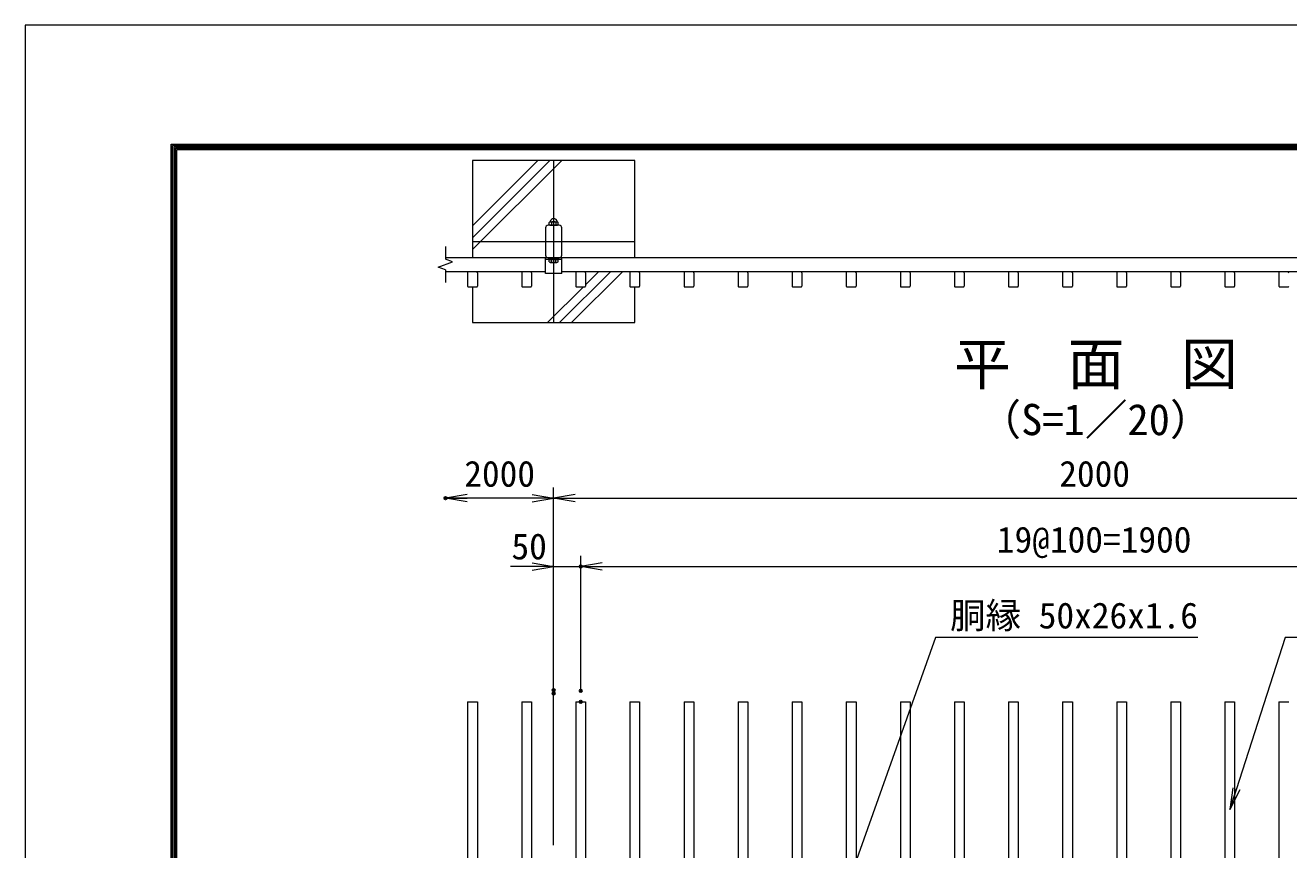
# Model space of a CAD drawing. Units: millimetres, scale not verified. Extents: x -4200 to 4200, y -2970 to 2970.
# Drawn here: x -4200 to -1864, y 1445 to 2970 of the extents above; entities that cross this region are included whole.
import ezdxf
from ezdxf.enums import TextEntityAlignment as Align

# ---------------------------------------------------------------- set-up
doc = ezdxf.new("R2010")
doc.units = ezdxf.units.MM
doc.header["$LTSCALE"] = 10
doc.header["$PDMODE"] = 32
doc.header["$PDSIZE"] = 5
doc.linetypes.add('USER1', pattern=[50.8, 31.75, -6.35, 6.35, -6.35])
for name, color, linetype, lineweight in [('0-0_D-TTL-TXT', 7, 'Continuous', 18), ('0-1_D-BMK', 2, 'USER1', 13), ('0-2_D-STR3', 3, 'Continuous', 13), ('0-3_D-STR-DIM', 7, 'Continuous', 13), ('0-4_0', 7, 'Continuous', 18), ('0-6_D-STR-TXT', 7, 'Continuous', 13), ('0-7_D-STR1', 1, 'Continuous', 18), ('0-8_D-TTL', 7, 'Continuous', 18), ('0-9_D-DCR-HCH', 7, 'Continuous', 13)]:
    doc.layers.add(name, color=color, linetype=linetype, lineweight=lineweight)
doc.layers.add('0-5_Defpoints', color=253, linetype='Continuous')
doc.styles.add('ＭＳ ゴシック', font='')
doc.styles.get('ＭＳ ゴシック').set_extended_font_data('MS Gothic')

# ---------------------------------------------------------------- blocks, each defined once
blk = doc.blocks.new('_Open')
at = {"layer": '0-4_0'}
blk.add_line((-10, 1.667), (0, 0), dxfattribs=at)
blk.add_lwpolyline([(-10, -1.667), (0, 0), (-10, 0)], dxfattribs=at)

msp = doc.modelspace()

# ---------------------------------------------------------------- linework, layer by layer
at = {"layer": '0-1_D-BMK'}
for p, q in [((-3223.41, 2720), (-3223.41, 2420)), ((-3373.41, 2570), (-3073.41, 2570))]:
    msp.add_line(p, q, dxfattribs=at)
at = {"layer": '0-2_D-STR3'}
for p, q in [((-3231.45, 2601), (-3231.45, 2605.5)), ((-3229.58, 2606.5), (-3217.23, 2606.5)), ((-3229.58, 2606.5), (-3217.23, 2606.5)), ((-3229.58, 2600), (-3217.23, 2600)), ((-3229.58, 2600), (-3217.23, 2600)), ((-3227.4, 2605.5), (-3227.4, 2601)), ((-3219.3, 2605.5), (-3219.3, 2601)), ((-3215.25, 2601), (-3215.25, 2605.5)), ((-3231.51, 2536.8), (-3215.31, 2536.8)), ((-3231.51, 2532.3), (-3231.51, 2536.8)), ((-3229.64, 2531.3), (-3217.29, 2531.3)), ((-3227.46, 2532.3), (-3227.46, 2536.8)), ((-3219.36, 2532.3), (-3219.36, 2536.8)), ((-3215.31, 2532.3), (-3215.31, 2536.8))]:
    msp.add_line(p, q, dxfattribs=at)
for centre, radius, start, end in [((-3229.42, 2603.96), 2.54, 37.21089, 142.78911), ((-3229.42, 2602.54), 2.54, 217.21089, 322.78911), ((-3230.29, 2606.87), 0.5, 279.83916, 352.83194), ((-3223.35, 2606), 6.5, 7.16806, 172.83194), ((-3223.35, 2597.8), 8.7, 62.26063, 117.73937), ((-3223.35, 2608.7), 8.7, 242.26063, 297.73937), ((-3217.27, 2603.95), 2.55, 37.42505, 142.57495), ((-3217.27, 2602.55), 2.55, 217.42505, 322.57495), ((-3216.4, 2606.87), 0.5, 187.16806, 253.42019), ((-3229.48, 2533.84), 2.54, 217.21089, 322.78911), ((-3223.41, 2540), 8.7, 242.26063, 297.73937), ((-3217.33, 2533.85), 2.55, 217.42505, 322.57495)]:
    msp.add_arc(centre, radius, start, end, dxfattribs=at)
at = {"layer": '0-3_D-STR-DIM'}
for p, q in [((-3423.41, 2560.93), (-3423.41, 2537.12)), ((-3436.62, 2522.69), (-3410.19, 2532.31)), ((-3410.19, 2532.31), (-3423.41, 2537.12)), ((-3423.41, 2517.88), (-3436.62, 2522.69)), ((-3423.41, 2517.88), (-3423.41, 2494.07)), ((-3223.41, 1453.92), (-3223.41, 2115.35)), ((-3223.41, 1760.35), (-3223.41, 2115.35)), ((-3223.41, 2095.35), (-3423.41, 2095.35)), ((-3223.41, 2095.35), (-1223.41, 2095.35)), ((-3223.41, 1753.92), (-3223.41, 1988.92)), ((-3173.41, 1738.92), (-3173.41, 1988.92)), ((-3173.41, 1758.92), (-3173.41, 1988.92)), ((-3263.41, 1968.92), (-3303.41, 1968.92)), ((-3223.41, 1968.92), (-3173.41, 1968.92)), ((-3173.41, 1968.92), (-1273.41, 1968.92)), ((-3133.41, 1968.92), (-3093.41, 1968.92))]:
    msp.add_line(p, q, dxfattribs=at)
at = {"layer": '0-4_0'}
for points in [[(-3073.41, 2540), (-3073.41, 2720), (-3373.41, 2720), (-3373.41, 2540)], [(-3373.41, 2486), (-3373.41, 2420), (-3073.41, 2420), (-3073.41, 2486)]]:
    msp.add_lwpolyline(points, dxfattribs=at)
at = {"layer": '0-5_Defpoints'}
for p in [(-3423.41, 2095.35), (-3173.41, 1968.92), (-3223.41, 1740.35), (-3223.41, 1733.92), (-3173.41, 1738.92), (-3173.41, 1718.92)]:
    msp.add_point(p, dxfattribs=at)
at = {"layer": '0-6_D-STR-TXT'}
for points in [[(-2032.53, 1837.64), (-2517.21, 1837.64), (-2722.56, 1260.22)], [(-1386.11, 1837.64), (-1870.79, 1837.64), (-1972.92, 1521.61)]]:
    msp.add_lwpolyline(points, dxfattribs=at)
at = {"layer": '0-7_D-STR1'}
for p, q in [((-3238.41, 2595.4), (-3238.41, 2544.6)), ((-3213.01, 2600), (-3233.81, 2600)), ((-3208.41, 2544.6), (-3208.41, 2595.4)), ((-1023.41, 2540), (-3423.41, 2540)), ((-3238.41, 2510.8), (-3238.41, 2540)), ((-3208.41, 2536.8), (-3238.41, 2536.8)), ((-3233.81, 2540), (-3213.01, 2540)), ((-3208.41, 2510.8), (-3208.41, 2540)), ((-3238.41, 2514), (-3423.41, 2514)), ((-3382.41, 2512.3), (-3382.41, 2487.7)), ((-3364.41, 2512.3), (-3364.41, 2487.7)), ((-3282.41, 2512.3), (-3282.41, 2487.7)), ((-3264.41, 2512.3), (-3264.41, 2487.7)), ((-3208.41, 2510.8), (-3238.41, 2510.8)), ((-1238.41, 2514), (-3208.41, 2514)), ((-3182.41, 2512.3), (-3182.41, 2487.7)), ((-3164.41, 2512.3), (-3164.41, 2487.7)), ((-3082.41, 2512.3), (-3082.41, 2487.7)), ((-3064.41, 2512.3), (-3064.41, 2487.7)), ((-2982.41, 2512.3), (-2982.41, 2487.7)), ((-2964.41, 2512.3), (-2964.41, 2487.7)), ((-2882.41, 2512.3), (-2882.41, 2487.7)), ((-2864.41, 2512.3), (-2864.41, 2487.7)), ((-2782.41, 2512.3), (-2782.41, 2487.7)), ((-2764.41, 2512.3), (-2764.41, 2487.7)), ((-2682.41, 2512.3), (-2682.41, 2487.7)), ((-2664.41, 2512.3), (-2664.41, 2487.7)), ((-2582.41, 2512.3), (-2582.41, 2487.7)), ((-2564.41, 2512.3), (-2564.41, 2487.7)), ((-2482.41, 2512.3), (-2482.41, 2487.7)), ((-2464.41, 2512.3), (-2464.41, 2487.7)), ((-2382.41, 2512.3), (-2382.41, 2487.7)), ((-2364.41, 2512.3), (-2364.41, 2487.7)), ((-2282.41, 2512.3), (-2282.41, 2487.7)), ((-2264.41, 2512.3), (-2264.41, 2487.7)), ((-2182.41, 2512.3), (-2182.41, 2487.7)), ((-2164.41, 2512.3), (-2164.41, 2487.7)), ((-2082.41, 2512.3), (-2082.41, 2487.7)), ((-2064.41, 2512.3), (-2064.41, 2487.7)), ((-1982.41, 2512.3), (-1982.41, 2487.7)), ((-1964.41, 2512.3), (-1964.41, 2487.7)), ((-1882.41, 2512.3), (-1882.41, 2487.7)), ((-3380.71, 2486), (-3366.11, 2486)), ((-3280.71, 2486), (-3266.11, 2486)), ((-3180.71, 2486), (-3166.11, 2486)), ((-3080.71, 2486), (-3066.11, 2486)), ((-2980.71, 2486), (-2966.11, 2486)), ((-2880.71, 2486), (-2866.11, 2486)), ((-2780.71, 2486), (-2766.11, 2486)), ((-2680.71, 2486), (-2666.11, 2486)), ((-2580.71, 2486), (-2566.11, 2486)), ((-2480.71, 2486), (-2466.11, 2486)), ((-2380.71, 2486), (-2366.11, 2486)), ((-2280.71, 2486), (-2266.11, 2486)), ((-2180.71, 2486), (-2166.11, 2486)), ((-2080.71, 2486), (-2066.11, 2486)), ((-1980.71, 2486), (-1966.11, 2486)), ((-1880.71, 2486), (-1866.11, 2486)), ((-3382.41, 1718.92), (-3364.41, 1718.92)), ((-3364.41, 1718.92), (-3364.41, -281.08)), ((-3282.41, 1718.92), (-3264.41, 1718.92)), ((-3264.41, 1718.92), (-3264.41, -281.08)), ((-3182.41, 1718.92), (-3164.41, 1718.92)), ((-3164.41, 1718.92), (-3164.41, -281.08)), ((-3082.41, 1718.92), (-3064.41, 1718.92)), ((-3064.41, 1718.92), (-3064.41, -281.08)), ((-2982.41, 1718.92), (-2964.41, 1718.92)), ((-2964.41, 1718.92), (-2964.41, -281.08)), ((-2882.41, 1718.92), (-2864.41, 1718.92)), ((-2864.41, 1718.92), (-2864.41, -281.08)), ((-2782.41, 1718.92), (-2764.41, 1718.92)), ((-2764.41, 1718.92), (-2764.41, -281.08)), ((-2682.41, 1718.92), (-2682.41, 192.07)), ((-2682.41, 1718.92), (-2664.41, 1718.92)), ((-2664.41, 1718.92), (-2664.41, 192.07)), ((-2582.41, 1718.92), (-2582.41, 192.07)), ((-2582.41, 1718.92), (-2564.41, 1718.92)), ((-2564.41, 1718.92), (-2564.41, 192.07)), ((-2482.41, 1718.92), (-2482.41, 192.07)), ((-2482.41, 1718.92), (-2464.41, 1718.92)), ((-2464.41, 1718.92), (-2464.41, 192.07)), ((-2382.41, 1718.92), (-2382.41, 192.07)), ((-2382.41, 1718.92), (-2364.41, 1718.92)), ((-2364.41, 1718.92), (-2364.41, 192.07)), ((-2282.41, 1718.92), (-2282.41, 192.07)), ((-2282.41, 1718.92), (-2264.41, 1718.92)), ((-2264.41, 1718.92), (-2264.41, 192.07)), ((-2182.41, 1718.92), (-2164.41, 1718.92)), ((-2164.41, 1718.92), (-2164.41, -281.08)), ((-2082.41, 1718.92), (-2064.41, 1718.92)), ((-2064.41, 1718.92), (-2064.41, -281.08)), ((-1982.41, 1718.92), (-1964.41, 1718.92)), ((-1964.41, 1718.92), (-1964.41, -281.08)), ((-1882.41, 1718.92), (-1864.41, 1718.92))]:
    msp.add_line(p, q, dxfattribs=at)
for points in [[(-3382.41, 1718.92), (-3382.41, -281.08), (-3364.41, -281.08)], [(-3282.41, 1718.92), (-3282.41, -281.08), (-3264.41, -281.08)], [(-3182.41, 1718.92), (-3182.41, -281.08), (-3164.41, -281.08)], [(-3082.41, 1718.92), (-3082.41, -281.08), (-3064.41, -281.08)], [(-2982.41, 1718.92), (-2982.41, -281.08), (-2964.41, -281.08)], [(-2882.41, 1718.92), (-2882.41, -281.08), (-2864.41, -281.08)], [(-2782.41, 1718.92), (-2782.41, -281.08), (-2764.41, -281.08)], [(-2182.41, 1718.92), (-2182.41, -281.08), (-2164.41, -281.08)], [(-2082.41, 1718.92), (-2082.41, -281.08), (-2064.41, -281.08)], [(-1982.41, 1718.92), (-1982.41, -281.08), (-1964.41, -281.08)], [(-1882.41, 1718.92), (-1882.41, -281.08), (-1864.41, -281.08)]]:
    msp.add_lwpolyline(points, dxfattribs=at)
for centre, radius, start, end in [((-3233.81, 2595.4), 4.6, 90, 180), ((-3213.01, 2595.4), 4.6, 0, 90), ((-3233.81, 2544.6), 4.6, 180, 270), ((-3213.01, 2544.6), 4.6, 270, 0), ((-3380.71, 2512.3), 1.7, 90, 180), ((-3366.11, 2512.3), 1.7, 359.99941, 90), ((-3280.71, 2512.3), 1.7, 90, 180), ((-3266.11, 2512.3), 1.7, 359.99941, 90), ((-3180.71, 2512.3), 1.7, 90, 180), ((-3166.11, 2512.3), 1.7, 359.99941, 90), ((-3080.71, 2512.3), 1.7, 90, 180), ((-3066.11, 2512.3), 1.7, 359.99941, 90), ((-2980.71, 2512.3), 1.7, 90, 180), ((-2966.11, 2512.3), 1.7, 359.99941, 90), ((-2880.71, 2512.3), 1.7, 90, 180), ((-2866.11, 2512.3), 1.7, 359.99941, 90), ((-2780.71, 2512.3), 1.7, 90, 180), ((-2766.11, 2512.3), 1.7, 359.99941, 90), ((-2680.71, 2512.3), 1.7, 90, 180), ((-2666.11, 2512.3), 1.7, 359.99941, 90), ((-2580.71, 2512.3), 1.7, 90, 180), ((-2566.11, 2512.3), 1.7, 359.99941, 90), ((-2480.71, 2512.3), 1.7, 90, 180), ((-2466.11, 2512.3), 1.7, 359.99941, 90), ((-2380.71, 2512.3), 1.7, 90, 180), ((-2366.11, 2512.3), 1.7, 359.99941, 90), ((-2280.71, 2512.3), 1.7, 90, 180), ((-2266.11, 2512.3), 1.7, 359.99941, 90), ((-2180.71, 2512.3), 1.7, 90, 180), ((-2166.11, 2512.3), 1.7, 359.99941, 90), ((-2080.71, 2512.3), 1.7, 90, 180), ((-2066.11, 2512.3), 1.7, 359.99941, 90), ((-1980.71, 2512.3), 1.7, 90, 180), ((-1966.11, 2512.3), 1.7, 359.99941, 90), ((-1880.71, 2512.3), 1.7, 90, 180), ((-1866.11, 2512.3), 1.7, 359.99941, 90), ((-3380.71, 2487.7), 1.7, 179.99942, 270), ((-3366.11, 2487.7), 1.7, 270, 359.99941), ((-3280.71, 2487.7), 1.7, 179.99942, 270), ((-3266.11, 2487.7), 1.7, 270, 359.99941), ((-3180.71, 2487.7), 1.7, 179.99942, 270), ((-3166.11, 2487.7), 1.7, 270, 359.99941), ((-3080.71, 2487.7), 1.7, 179.99942, 270), ((-3066.11, 2487.7), 1.7, 270, 359.99941), ((-2980.71, 2487.7), 1.7, 179.99942, 270), ((-2966.11, 2487.7), 1.7, 270, 359.99941), ((-2880.71, 2487.7), 1.7, 179.99942, 270), ((-2866.11, 2487.7), 1.7, 270, 359.99941), ((-2780.71, 2487.7), 1.7, 179.99942, 270), ((-2766.11, 2487.7), 1.7, 270, 359.99941), ((-2680.71, 2487.7), 1.7, 179.99942, 270), ((-2666.11, 2487.7), 1.7, 270, 359.99941), ((-2580.71, 2487.7), 1.7, 179.99942, 270), ((-2566.11, 2487.7), 1.7, 270, 359.99941), ((-2480.71, 2487.7), 1.7, 179.99942, 270), ((-2466.11, 2487.7), 1.7, 270, 359.99941), ((-2380.71, 2487.7), 1.7, 179.99942, 270), ((-2366.11, 2487.7), 1.7, 270, 359.99941), ((-2280.71, 2487.7), 1.7, 179.99942, 270), ((-2266.11, 2487.7), 1.7, 270, 359.99941), ((-2180.71, 2487.7), 1.7, 179.99942, 270), ((-2166.11, 2487.7), 1.7, 270, 359.99941), ((-2080.71, 2487.7), 1.7, 179.99942, 270), ((-2066.11, 2487.7), 1.7, 270, 359.99941), ((-1980.71, 2487.7), 1.7, 179.99942, 270), ((-1966.11, 2487.7), 1.7, 270, 359.99941), ((-1880.71, 2487.7), 1.7, 179.99942, 270), ((-1866.11, 2487.7), 1.7, 270, 359.99941)]:
    msp.add_arc(centre, radius, start, end, dxfattribs=at)
at = {"layer": '0-8_D-TTL'}
for points in [[(-4200.27, -2970), (4199.73, -2970), (4199.73, 2970), (-4200.27, 2970)], [(-3930.27, 2750), (3929.73, 2750), (3929.73, -2750), (-3930.27, -2750)], [(-3927.77, 2747.5), (3927.23, 2747.5), (3927.23, -2747.5), (-3927.77, -2747.5)], [(-3925.27, 2745), (3924.73, 2745), (3924.73, -2745), (-3925.27, -2745)], [(-3922.77, 2742.5), (3922.23, 2742.5), (3922.23, -2742.5), (-3922.77, -2742.5)], [(-3920.27, 2740), (3919.73, 2740), (3919.73, -2740), (-3920.27, -2740)]]:
    msp.add_lwpolyline(points, close=True, dxfattribs=at)
at = {"layer": '0-9_D-DCR-HCH'}
for p, q in [((-3373.41, 2555), (-3208.41, 2720)), ((-3373.41, 2577.1), (-3230.5, 2720)), ((-3373.41, 2599.19), (-3252.6, 2720)), ((-3118.43, 2514), (-3212.43, 2420)), ((-3096.34, 2514), (-3190.34, 2420)), ((-3140.53, 2514), (-3164.41, 2490.13)), ((-3168.53, 2486), (-3234.53, 2420))]:
    msp.add_line(p, q, dxfattribs=at)

# ---------------------------------------------------------------- block references
at = {"layer": '0-3_D-STR-DIM', "xscale": 4, "yscale": 4, "rotation": 180}
for p in [(-3423.41, 2095.35), (-3223.41, 2095.35), (-3173.41, 1968.92), (-3173.41, 1968.92)]:
    msp.add_blockref('_Open', p, dxfattribs=at)
at = {"layer": '0-3_D-STR-DIM', "xscale": 4, "yscale": 4}
for p in [(-3223.41, 2095.35), (-3223.41, 1968.92)]:
    msp.add_blockref('_Open', p, dxfattribs=at)
at = {"layer": '0-6_D-STR-TXT', "xscale": 4, "yscale": 4, "rotation": 252.09154}
msp.add_blockref('_Open', (-1973.54, 1519.71), dxfattribs=at)

# ---------------------------------------------------------------- texts
at = {"layer": '0-0_D-TTL-TXT', "style": 'ＭＳ ゴシック'}
for s, height, p in [('平\u3000面\u3000図', 76.98, (-2483.31, 2282.09)), ('（S=1／20）', 57.7, (-2437.82, 2194.63))]:
    msp.add_text(s, height=height, dxfattribs=at).set_placement(p, align=Align.BOTTOM_LEFT)
at = {"layer": '0-3_D-STR-DIM', "style": 'ＭＳ ゴシック'}
for s, p in [('2000', (-3388.68, 2102.1)), ('2000', (-2288.68, 2102.1)), ('19@100=1900', (-2404.12, 1980.36)), ('50', (-3301.42, 1967.75))]:
    msp.add_text(s, height=48.09, dxfattribs=at).set_placement(p, align=Align.BOTTOM_LEFT)
at = {"layer": '0-6_D-STR-TXT', "style": 'ＭＳ ゴシック'}
msp.add_text('胴縁 50x26x1.6', height=48.09, dxfattribs=at).set_placement((-2490.49, 1840.02), align=Align.BOTTOM_LEFT)

doc.saveas('drawing.dxf')
